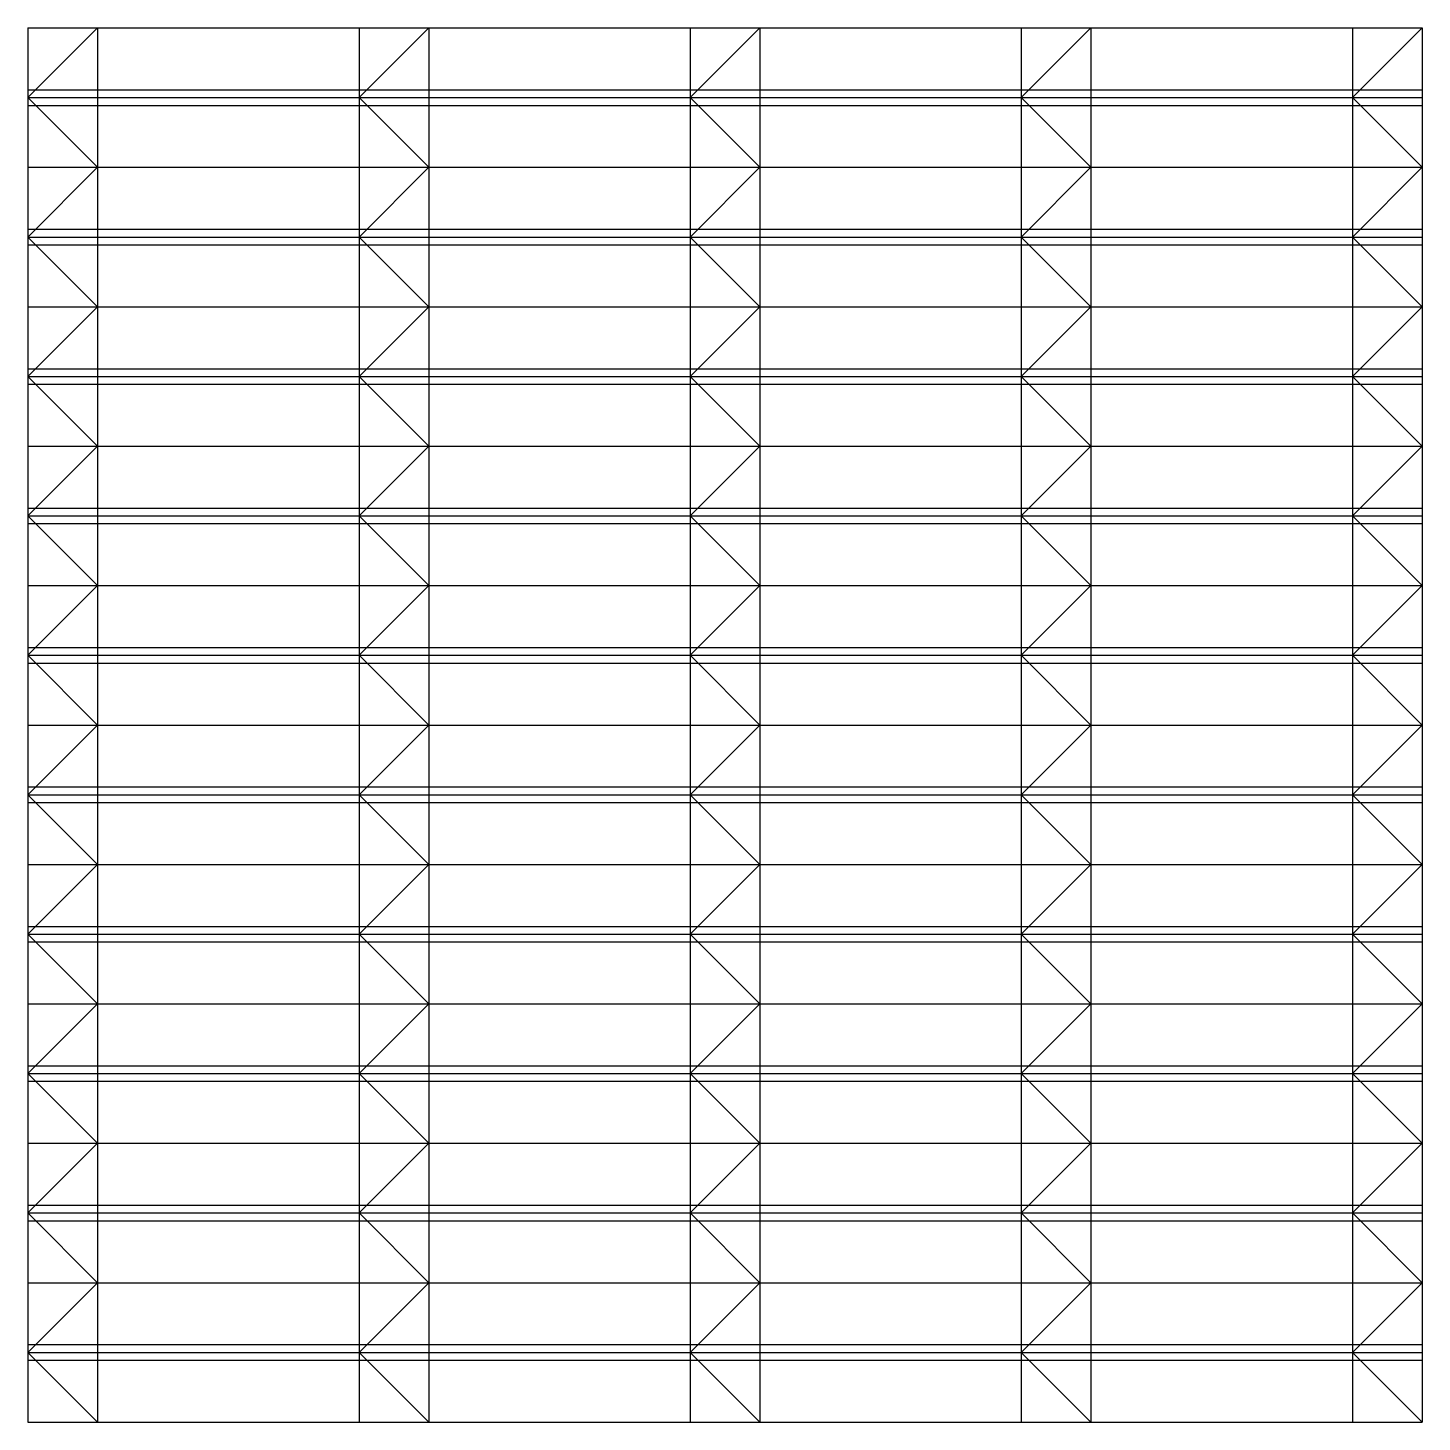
# Model space of a CAD drawing. Units: millimetres at full size, sheet at 1:10. Extents: x -846 to 54, y -249 to 651.
import ezdxf

# ---------------------------------------------------------------- set-up
doc = ezdxf.new("R2010")
doc.units = ezdxf.units.MM
doc.header["$LTSCALE"] = 10
doc.layers.add('0-0', color=7, linetype='Continuous')
doc.layers.add('0-1', color=7, linetype='Continuous')

msp = doc.modelspace()

# ---------------------------------------------------------------- linework, layer by layer
at = {"layer": '0-0'}
for p, q in [((-845.68, 651.2), (54.32, 651.2)), ((-800.68, 651.2), (-800.68, -248.8)), ((-631.93, 651.2), (-631.93, -248.8)), ((-586.93, 651.2), (-586.93, -248.8)), ((-418.18, 651.2), (-418.18, -248.8)), ((-373.18, 651.2), (-373.18, -248.8)), ((-204.43, 651.2), (-204.43, -248.8)), ((-159.43, 651.2), (-159.43, -248.8)), ((9.32, 651.2), (9.32, -248.8)), ((54.32, 651.2), (54.32, -248.8)), ((-845.68, 611.2), (54.32, 611.2)), ((-845.68, 606.2), (54.32, 606.2)), ((-845.68, 601.2), (54.32, 601.2)), ((-845.68, 561.2), (54.32, 561.2)), ((-845.68, 521.2), (54.32, 521.2)), ((-845.68, 516.2), (54.32, 516.2)), ((-845.68, 511.2), (54.32, 511.2)), ((-845.68, 471.2), (54.32, 471.2)), ((-845.68, 431.2), (54.32, 431.2)), ((-845.68, 426.2), (54.32, 426.2)), ((-845.68, 421.2), (54.32, 421.2)), ((-845.68, 381.2), (54.32, 381.2)), ((-845.68, 341.2), (54.32, 341.2)), ((-845.68, 336.2), (54.32, 336.2)), ((-845.68, 331.2), (54.32, 331.2)), ((-845.68, 291.2), (54.32, 291.2)), ((-845.68, 251.2), (54.32, 251.2)), ((-845.68, 246.2), (54.32, 246.2)), ((-845.68, 241.2), (54.32, 241.2)), ((-845.68, 201.2), (54.32, 201.2)), ((-845.68, 161.2), (54.32, 161.2)), ((-845.68, 156.2), (54.32, 156.2)), ((-845.68, 151.2), (54.32, 151.2)), ((-845.68, 111.2), (54.32, 111.2)), ((-845.68, 71.2), (54.32, 71.2)), ((-845.68, 66.2), (54.32, 66.2)), ((-845.68, 61.2), (54.32, 61.2)), ((-845.68, 21.2), (54.32, 21.2)), ((-845.68, -18.8), (54.32, -18.8)), ((-845.68, -23.8), (54.32, -23.8)), ((-845.68, -28.8), (54.32, -28.8)), ((-845.68, -68.8), (54.32, -68.8)), ((-845.68, -108.8), (54.32, -108.8)), ((-845.68, -113.8), (54.32, -113.8)), ((-845.68, -118.8), (54.32, -118.8)), ((-845.68, -158.8), (54.32, -158.8)), ((-845.68, -198.8), (54.32, -198.8)), ((-845.68, -203.8), (54.32, -203.8)), ((-845.68, -208.8), (54.32, -208.8))]:
    msp.add_line(p, q, dxfattribs=at)
msp.add_lwpolyline([(-845.68, 651.2), (-845.68, -248.8), (54.32, -248.8)], dxfattribs=at)
at = {"layer": '0-1'}
for points in [[(-800.68, 651.2), (-845.68, 606.2), (-800.68, 561.2)], [(-586.93, 561.2), (-631.93, 606.2), (-586.93, 651.2)], [(-373.18, 651.2), (-418.18, 606.2), (-373.18, 561.2)], [(-159.43, 561.2), (-204.43, 606.2), (-159.43, 651.2)], [(54.32, 651.2), (9.32, 606.2), (54.32, 561.2)], [(-800.68, 561.2), (-845.68, 516.2), (-800.68, 471.2)], [(-586.93, 471.2), (-631.93, 516.2), (-586.93, 561.2)], [(-373.18, 561.2), (-418.18, 516.2), (-373.18, 471.2)], [(-159.43, 471.2), (-204.43, 516.2), (-159.43, 561.2)], [(54.32, 561.2), (9.32, 516.2), (54.32, 471.2)], [(-800.68, 471.2), (-845.68, 426.2), (-800.68, 381.2)], [(-586.93, 381.2), (-631.93, 426.2), (-586.93, 471.2)], [(-373.18, 471.2), (-418.18, 426.2), (-373.18, 381.2)], [(-159.43, 381.2), (-204.43, 426.2), (-159.43, 471.2)], [(54.32, 471.2), (9.32, 426.2), (54.32, 381.2)], [(-800.68, 381.2), (-845.68, 336.2), (-800.68, 291.2)], [(-586.93, 291.2), (-631.93, 336.2), (-586.93, 381.2)], [(-373.18, 381.2), (-418.18, 336.2), (-373.18, 291.2)], [(-159.43, 291.2), (-204.43, 336.2), (-159.43, 381.2)], [(54.32, 381.2), (9.32, 336.2), (54.32, 291.2)], [(-800.68, 291.2), (-845.68, 246.2), (-800.68, 201.2)], [(-586.93, 201.2), (-631.93, 246.2), (-586.93, 291.2)], [(-373.18, 291.2), (-418.18, 246.2), (-373.18, 201.2)], [(-159.43, 201.2), (-204.43, 246.2), (-159.43, 291.2)], [(54.32, 291.2), (9.32, 246.2), (54.32, 201.2)], [(-800.68, 201.2), (-845.68, 156.2), (-800.68, 111.2)], [(-586.93, 111.2), (-631.93, 156.2), (-586.93, 201.2)], [(-373.18, 201.2), (-418.18, 156.2), (-373.18, 111.2)], [(-159.43, 111.2), (-204.43, 156.2), (-159.43, 201.2)], [(54.32, 201.2), (9.32, 156.2), (54.32, 111.2)], [(-800.68, 111.2), (-845.68, 66.2), (-800.68, 21.2)], [(-586.93, 21.2), (-631.93, 66.2), (-586.93, 111.2)], [(-373.18, 111.2), (-418.18, 66.2), (-373.18, 21.2)], [(-159.43, 21.2), (-204.43, 66.2), (-159.43, 111.2)], [(54.32, 111.2), (9.32, 66.2), (54.32, 21.2)], [(-800.68, 21.2), (-845.68, -23.8), (-800.68, -68.8)], [(-586.93, -68.8), (-631.93, -23.8), (-586.93, 21.2)], [(-373.18, 21.2), (-418.18, -23.8), (-373.18, -68.8)], [(-159.43, -68.8), (-204.43, -23.8), (-159.43, 21.2)], [(54.32, 21.2), (9.32, -23.8), (54.32, -68.8)], [(-800.68, -68.8), (-845.68, -113.8), (-800.68, -158.8)], [(-586.93, -158.8), (-631.93, -113.8), (-586.93, -68.8)], [(-373.18, -68.8), (-418.18, -113.8), (-373.18, -158.8)], [(-159.43, -158.8), (-204.43, -113.8), (-159.43, -68.8)], [(54.32, -68.8), (9.32, -113.8), (54.32, -158.8)], [(-800.68, -158.8), (-845.68, -203.8), (-800.68, -248.8)], [(-586.93, -248.8), (-631.93, -203.8), (-586.93, -158.8)], [(-373.18, -158.8), (-418.18, -203.8), (-373.18, -248.8)], [(-159.43, -248.8), (-204.43, -203.8), (-159.43, -158.8)], [(54.32, -158.8), (9.32, -203.8), (54.32, -248.8)]]:
    msp.add_lwpolyline(points, dxfattribs=at)

doc.saveas('drawing.dxf')
